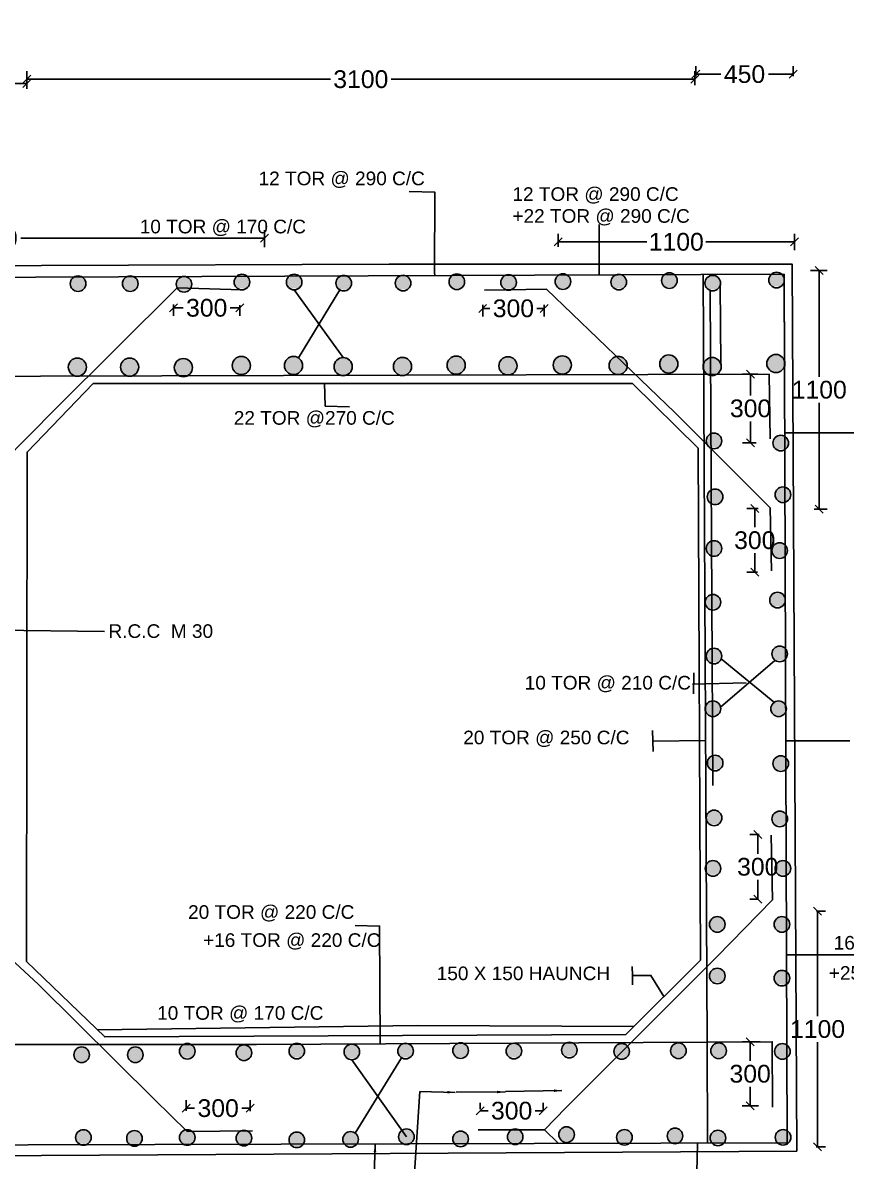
# Model space of a CAD drawing. Header units: inches. Extents: x 130.5 to 230.5, y 130.1 to 207.5.
# Drawn here: x 176.98 to 195.57, y 143.13 to 168.81 of the extents above; entities that cross this region are included whole.
import ezdxf

# ---------------------------------------------------------------- set-up
doc = ezdxf.new("R2010")
doc.units = ezdxf.units.IN
doc.header["$MEASUREMENT"] = 0
doc.layers.add('DRAWING', color=7, linetype='Continuous')
doc.layers.add('DRAWING @ 1', color=7, linetype='Continuous')
doc.styles.add('Annotative', font='arial.ttf')
doc.styles.get("Standard").update_dxf_attribs({"font": 'arial.ttf'})
doc.dimstyles.get("Standard").update_dxf_attribs({"dimtxt": 0.18, "dimasz": 0.18, "dimexe": 0.18, "dimexo": 0.0625, "dimgap": 0.09, "dimtad": 0, "dimtih": 1, "dimtoh": 1, "dimdec": 4, "dimzin": 0, "dimdsep": 46, "dimtxsty": 'Standard', "dimblk": 'OBLIQUE', "dimblk1": 'OBLIQUE', "dimcen": 0.09, "dimadec": 0, "dimazin": 0, "dimtfac": 1, "dimtdec": 4, "dimtofl": 0, "dimtmove": 0, "dimatfit": 3, "dimfxl": 0, "dimtolj": 1, "dimtzin": 0, "dimarcsym": 0})
picture_1 = doc.add_image_def('image1.jpg', size_in_pixel=(4276, 3308))

# ---------------------------------------------------------------- blocks, each defined once
blk = doc.blocks.new('_Oblique')
at = {"color": 0, "linetype": 'ByBlock', "lineweight": -2}
blk.add_line((-0.5, -0.5), (0.5, 0.5), dxfattribs=at)
blk = doc.blocks.new('*D53')
at = {"layer": 'Defpoints', "color": 0, "transparency": 16777216}
for p in [(175.425, 167.235), (177.071, 167.445), (177.071, 167.259)]:
    blk.add_point(p, dxfattribs=at)
at = {"layer": 'DRAWING', "color": 0, "lineweight": -2, "transparency": 16777216}
for p, q in [((175.425, 167.297), (175.425, 167.625)), ((177.071, 167.321), (177.071, 167.625)), ((175.425, 167.445), (175.718, 167.445)), ((177.071, 167.445), (176.78, 167.445))]:
    blk.add_line(p, q, dxfattribs=at)
at = {"layer": 'DRAWING', "color": 0, "lineweight": -2, "transparency": 16777216, "xscale": 0.18, "yscale": 0.18, "zscale": 0.18, "rotation": 180}
blk.add_blockref('_Oblique', (175.425, 167.445), dxfattribs=at)
at = {"layer": 'DRAWING', "color": 0, "lineweight": -2, "transparency": 16777216, "xscale": 0.18, "yscale": 0.18, "zscale": 0.18}
blk.add_blockref('_Oblique', (177.071, 167.445), dxfattribs=at)
at = {"layer": 'DRAWING', "color": 0, "transparency": 16777216, "insert": (176.249, 167.445), "char_height": 0.4, "attachment_point": 5}
blk.add_mtext('\\A1;350', dxfattribs=at)
blk = doc.blocks.new('*D54')
at = {"layer": 'Defpoints', "color": 0, "transparency": 16777216}
for p in [(192.148, 167.538), (177.071, 167.259), (192.148, 167.344)]:
    blk.add_point(p, dxfattribs=at)
at = {"layer": 'DRAWING', "color": 0, "lineweight": -2, "transparency": 16777216}
for p, q in [((177.071, 167.321), (177.071, 167.718)), ((177.071, 167.538), (183.923, 167.538)), ((192.148, 167.538), (185.296, 167.538)), ((192.148, 167.406), (192.148, 167.718))]:
    blk.add_line(p, q, dxfattribs=at)
at = {"layer": 'DRAWING', "color": 0, "lineweight": -2, "transparency": 16777216, "xscale": 0.18, "yscale": 0.18, "zscale": 0.18, "rotation": 180}
blk.add_blockref('_Oblique', (177.071, 167.538), dxfattribs=at)
at = {"layer": 'DRAWING', "color": 0, "lineweight": -2, "transparency": 16777216, "xscale": 0.18, "yscale": 0.18, "zscale": 0.18}
blk.add_blockref('_Oblique', (192.148, 167.538), dxfattribs=at)
at = {"layer": 'DRAWING', "color": 0, "transparency": 16777216, "insert": (184.609, 167.538), "char_height": 0.4, "attachment_point": 5}
blk.add_mtext('\\A1;3100', dxfattribs=at)
blk = doc.blocks.new('*D55')
at = {"layer": 'Defpoints', "color": 0, "transparency": 16777216}
for p in [(192.174, 167.538), (194.369, 167.653), (194.369, 167.547)]:
    blk.add_point(p, dxfattribs=at)
at = {"layer": 'DRAWING', "color": 0, "lineweight": -2, "transparency": 16777216}
for p, q in [((192.174, 167.601), (192.174, 167.833)), ((194.369, 167.61), (194.369, 167.833)), ((192.174, 167.653), (192.733, 167.653)), ((194.369, 167.653), (193.811, 167.653))]:
    blk.add_line(p, q, dxfattribs=at)
at = {"layer": 'DRAWING', "color": 0, "lineweight": -2, "transparency": 16777216, "xscale": 0.18, "yscale": 0.18, "zscale": 0.18, "rotation": 180}
blk.add_blockref('_Oblique', (192.174, 167.653), dxfattribs=at)
at = {"layer": 'DRAWING', "color": 0, "lineweight": -2, "transparency": 16777216, "xscale": 0.18, "yscale": 0.18, "zscale": 0.18}
blk.add_blockref('_Oblique', (194.369, 167.653), dxfattribs=at)
at = {"layer": 'DRAWING', "color": 0, "transparency": 16777216, "insert": (193.272, 167.653), "char_height": 0.4, "attachment_point": 5}
blk.add_mtext('\\A1;450', dxfattribs=at)
blk = doc.blocks.new('*D58')
at = {"layer": 'Defpoints', "color": 0, "transparency": 16777216}
for p in [(182.438, 163.954), (182.438, 163.687), (170.047, 163.609)]:
    blk.add_point(p, dxfattribs=at)
at = {"layer": 'DRAWING', "color": 0, "lineweight": -2, "transparency": 16777216}
for p, q in [((170.047, 163.671), (170.047, 164.134)), ((182.438, 163.75), (182.438, 164.134)), ((170.047, 163.954), (175.552, 163.954)), ((182.438, 163.954), (176.932, 163.954))]:
    blk.add_line(p, q, dxfattribs=at)
at = {"layer": 'DRAWING', "color": 0, "lineweight": -2, "transparency": 16777216, "xscale": 0.18, "yscale": 0.18, "zscale": 0.18, "rotation": 180}
blk.add_blockref('_Oblique', (170.047, 163.954), dxfattribs=at)
at = {"layer": 'DRAWING', "color": 0, "lineweight": -2, "transparency": 16777216, "xscale": 0.18, "yscale": 0.18, "zscale": 0.18}
blk.add_blockref('_Oblique', (182.438, 163.954), dxfattribs=at)
at = {"layer": 'DRAWING', "color": 0, "transparency": 16777216, "insert": (176.242, 163.954), "char_height": 0.4, "attachment_point": 5}
blk.add_mtext('\\A1;2500', dxfattribs=at)
blk = doc.blocks.new('*D59')
at = {"layer": 'Defpoints', "color": 0, "transparency": 16777216}
for p in [(189.064, 163.695), (194.398, 163.869), (194.398, 163.621)]:
    blk.add_point(p, dxfattribs=at)
at = {"layer": 'DRAWING', "color": 0, "lineweight": -2, "transparency": 16777216}
for p, q in [((189.064, 163.758), (189.064, 164.049)), ((194.398, 163.684), (194.398, 164.049)), ((189.064, 163.869), (191.063, 163.869)), ((194.398, 163.869), (192.399, 163.869))]:
    blk.add_line(p, q, dxfattribs=at)
at = {"layer": 'DRAWING', "color": 0, "lineweight": -2, "transparency": 16777216, "xscale": 0.18, "yscale": 0.18, "zscale": 0.18, "rotation": 180}
blk.add_blockref('_Oblique', (189.064, 163.869), dxfattribs=at)
at = {"layer": 'DRAWING', "color": 0, "lineweight": -2, "transparency": 16777216, "xscale": 0.18, "yscale": 0.18, "zscale": 0.18}
blk.add_blockref('_Oblique', (194.398, 163.869), dxfattribs=at)
at = {"layer": 'DRAWING', "color": 0, "transparency": 16777216, "insert": (191.731, 163.869), "char_height": 0.4, "attachment_point": 5}
blk.add_mtext('\\A1;1100', dxfattribs=at)
blk = doc.blocks.new('*D60')
at = {"layer": 'Defpoints', "color": 0, "transparency": 16777216}
for p in [(194.695, 163.226), (194.785, 157.838), (194.959, 157.838)]:
    blk.add_point(p, dxfattribs=at)
at = {"layer": 'DRAWING', "color": 0, "lineweight": -2, "transparency": 16777216}
for p, q in [((194.758, 163.226), (195.139, 163.226)), ((194.959, 163.226), (194.959, 160.826)), ((194.959, 157.838), (194.959, 160.238)), ((194.847, 157.838), (195.139, 157.838))]:
    blk.add_line(p, q, dxfattribs=at)
at = {"layer": 'DRAWING', "color": 0, "lineweight": -2, "transparency": 16777216, "xscale": 0.18, "yscale": 0.18, "zscale": 0.18}
for p, rotation in [((194.959, 163.226), 90), ((194.959, 157.838), 270)]:
    blk.add_blockref('_Oblique', p, dxfattribs=dict(at, rotation=rotation))
at = {"layer": 'DRAWING', "color": 0, "transparency": 16777216, "insert": (194.959, 160.532), "char_height": 0.4, "attachment_point": 5}
blk.add_mtext('\\A1;1100', dxfattribs=at)
blk = doc.blocks.new('*D61')
at = {"layer": 'Defpoints', "color": 0, "transparency": 16777216}
for p in [(187.36, 162.513), (188.748, 162.513), (188.748, 162.368)]:
    blk.add_point(p, dxfattribs=at)
at = {"layer": 'DRAWING', "color": 0, "lineweight": -2, "transparency": 16777216}
for p, q in [((187.36, 162.451), (187.36, 162.188)), ((187.36, 162.368), (187.523, 162.368)), ((188.748, 162.368), (188.585, 162.368)), ((188.748, 162.451), (188.748, 162.188))]:
    blk.add_line(p, q, dxfattribs=at)
at = {"layer": 'DRAWING', "color": 0, "lineweight": -2, "transparency": 16777216, "xscale": 0.18, "yscale": 0.18, "zscale": 0.18, "rotation": 180}
blk.add_blockref('_Oblique', (187.36, 162.368), dxfattribs=at)
at = {"layer": 'DRAWING', "color": 0, "lineweight": -2, "transparency": 16777216, "xscale": 0.18, "yscale": 0.18, "zscale": 0.18}
blk.add_blockref('_Oblique', (188.748, 162.368), dxfattribs=at)
at = {"layer": 'DRAWING', "color": 0, "transparency": 16777216, "insert": (188.054, 162.368), "char_height": 0.4, "attachment_point": 5}
blk.add_mtext('\\A1;300', dxfattribs=at)
blk = doc.blocks.new('*D62')
at = {"layer": 'Defpoints', "color": 0, "transparency": 16777216}
for p in [(180.381, 162.518), (181.879, 162.508), (181.879, 162.38)]:
    blk.add_point(p, dxfattribs=at)
at = {"layer": 'DRAWING', "color": 0, "lineweight": -2, "transparency": 16777216}
for p, q in [((180.381, 162.456), (180.381, 162.2)), ((180.381, 162.38), (180.599, 162.38)), ((181.879, 162.38), (181.661, 162.38)), ((181.879, 162.445), (181.879, 162.2))]:
    blk.add_line(p, q, dxfattribs=at)
at = {"layer": 'DRAWING', "color": 0, "lineweight": -2, "transparency": 16777216, "xscale": 0.18, "yscale": 0.18, "zscale": 0.18, "rotation": 180}
blk.add_blockref('_Oblique', (180.381, 162.38), dxfattribs=at)
at = {"layer": 'DRAWING', "color": 0, "lineweight": -2, "transparency": 16777216, "xscale": 0.18, "yscale": 0.18, "zscale": 0.18}
blk.add_blockref('_Oblique', (181.879, 162.38), dxfattribs=at)
at = {"layer": 'DRAWING', "color": 0, "transparency": 16777216, "insert": (181.13, 162.38), "char_height": 0.4, "attachment_point": 5}
blk.add_mtext('\\A1;300', dxfattribs=at)
blk = doc.blocks.new('*D94')
at = {"layer": 'Defpoints', "color": 0, "transparency": 16777216}
for p in [(193.633, 160.885), (193.408, 159.336), (193.596, 159.336)]:
    blk.add_point(p, dxfattribs=at)
at = {"layer": 'DRAWING', "color": 0, "lineweight": -2, "transparency": 16777216}
for p, q in [((193.571, 160.885), (193.228, 160.885)), ((193.408, 160.885), (193.408, 160.405)), ((193.408, 159.336), (193.408, 159.817)), ((193.533, 159.336), (193.228, 159.336))]:
    blk.add_line(p, q, dxfattribs=at)
at = {"layer": 'DRAWING', "color": 0, "lineweight": -2, "transparency": 16777216, "xscale": 0.18, "yscale": 0.18, "zscale": 0.18}
for p, rotation in [((193.408, 160.885), 90), ((193.408, 159.336), 270)]:
    blk.add_blockref('_Oblique', p, dxfattribs=dict(at, rotation=rotation))
at = {"layer": 'DRAWING', "color": 0, "transparency": 16777216, "insert": (193.408, 160.111), "char_height": 0.4, "attachment_point": 5}
blk.add_mtext('\\A1;300', dxfattribs=at)
blk = doc.blocks.new('*D79')
at = {"layer": 'Defpoints', "color": 0, "transparency": 16777216}
for p in [(193.64, 157.856), (193.503, 156.418), (193.623, 156.418)]:
    blk.add_point(p, dxfattribs=at)
at = {"layer": 'DRAWING', "color": 0, "lineweight": -2, "transparency": 16777216}
for p, q in [((193.578, 157.856), (193.323, 157.856)), ((193.503, 157.856), (193.503, 157.431)), ((193.503, 156.418), (193.503, 156.843)), ((193.561, 156.418), (193.323, 156.418))]:
    blk.add_line(p, q, dxfattribs=at)
at = {"layer": 'DRAWING', "color": 0, "lineweight": -2, "transparency": 16777216, "xscale": 0.18, "yscale": 0.18, "zscale": 0.18}
for p, rotation in [((193.503, 157.856), 90), ((193.503, 156.418), 270)]:
    blk.add_blockref('_Oblique', p, dxfattribs=dict(at, rotation=rotation))
at = {"layer": 'DRAWING', "color": 0, "transparency": 16777216, "insert": (193.503, 157.137), "char_height": 0.4, "attachment_point": 5}
blk.add_mtext('\\A1;300', dxfattribs=at)
blk = doc.blocks.new('*D80')
at = {"layer": 'Defpoints', "color": 0, "transparency": 16777216}
for p in [(193.667, 150.497), (193.57, 149.042), (193.651, 149.042)]:
    blk.add_point(p, dxfattribs=at)
at = {"layer": 'DRAWING', "color": 0, "lineweight": -2, "transparency": 16777216}
for p, q in [((193.604, 150.497), (193.39, 150.497)), ((193.57, 150.497), (193.57, 150.063)), ((193.57, 149.042), (193.57, 149.475)), ((193.588, 149.042), (193.39, 149.042))]:
    blk.add_line(p, q, dxfattribs=at)
at = {"layer": 'DRAWING', "color": 0, "lineweight": -2, "transparency": 16777216, "xscale": 0.18, "yscale": 0.18, "zscale": 0.18}
for p, rotation in [((193.57, 150.497), 90), ((193.57, 149.042), 270)]:
    blk.add_blockref('_Oblique', p, dxfattribs=dict(at, rotation=rotation))
at = {"layer": 'DRAWING', "color": 0, "transparency": 16777216, "insert": (193.57, 149.769), "char_height": 0.4, "attachment_point": 5}
blk.add_mtext('\\A1;300', dxfattribs=at)
blk = doc.blocks.new('*D67')
at = {"layer": 'Defpoints', "color": 0, "transparency": 16777216}
for p in [(180.667, 144.203), (182.11, 144.323), (182.11, 144.197)]:
    blk.add_point(p, dxfattribs=at)
at = {"layer": 'DRAWING', "color": 0, "lineweight": -2, "transparency": 16777216}
for p, q in [((180.667, 144.266), (180.667, 144.503)), ((182.11, 144.26), (182.11, 144.503)), ((180.667, 144.323), (180.857, 144.323)), ((182.11, 144.323), (181.92, 144.323))]:
    blk.add_line(p, q, dxfattribs=at)
at = {"layer": 'DRAWING', "color": 0, "lineweight": -2, "transparency": 16777216, "xscale": 0.18, "yscale": 0.18, "zscale": 0.18, "rotation": 180}
blk.add_blockref('_Oblique', (180.667, 144.323), dxfattribs=at)
at = {"layer": 'DRAWING', "color": 0, "lineweight": -2, "transparency": 16777216, "xscale": 0.18, "yscale": 0.18, "zscale": 0.18}
blk.add_blockref('_Oblique', (182.11, 144.323), dxfattribs=at)
at = {"layer": 'DRAWING', "color": 0, "transparency": 16777216, "insert": (181.389, 144.323), "char_height": 0.4, "attachment_point": 5}
blk.add_mtext('\\A1;300', dxfattribs=at)
blk = doc.blocks.new('*D68')
at = {"layer": 'Defpoints', "color": 0, "transparency": 16777216}
for p in [(187.301, 144.24), (188.728, 144.266), (188.728, 144.207)]:
    blk.add_point(p, dxfattribs=at)
at = {"layer": 'DRAWING', "color": 0, "lineweight": -2, "transparency": 16777216}
for p, q in [((187.301, 144.303), (187.301, 144.446)), ((188.728, 144.269), (188.728, 144.446)), ((187.301, 144.266), (187.483, 144.266)), ((188.728, 144.266), (188.546, 144.266))]:
    blk.add_line(p, q, dxfattribs=at)
at = {"layer": 'DRAWING', "color": 0, "lineweight": -2, "transparency": 16777216, "xscale": 0.18, "yscale": 0.18, "zscale": 0.18, "rotation": 180}
blk.add_blockref('_Oblique', (187.301, 144.266), dxfattribs=at)
at = {"layer": 'DRAWING', "color": 0, "lineweight": -2, "transparency": 16777216, "xscale": 0.18, "yscale": 0.18, "zscale": 0.18}
blk.add_blockref('_Oblique', (188.728, 144.266), dxfattribs=at)
at = {"layer": 'DRAWING', "color": 0, "transparency": 16777216, "insert": (188.014, 144.266), "char_height": 0.4, "attachment_point": 5}
blk.add_mtext('\\A1;300', dxfattribs=at)
blk = doc.blocks.new('*D92')
at = {"layer": 'Defpoints', "color": 0, "transparency": 16777216}
for p in [(193.685, 145.821), (193.399, 144.378), (193.65, 144.378)]:
    blk.add_point(p, dxfattribs=at)
at = {"layer": 'DRAWING', "color": 0, "lineweight": -2, "transparency": 16777216}
for p, q in [((193.623, 145.821), (193.219, 145.821)), ((193.399, 145.821), (193.399, 145.394)), ((193.399, 144.378), (193.399, 144.805)), ((193.587, 144.378), (193.219, 144.378))]:
    blk.add_line(p, q, dxfattribs=at)
at = {"layer": 'DRAWING', "color": 0, "lineweight": -2, "transparency": 16777216, "xscale": 0.18, "yscale": 0.18, "zscale": 0.18}
for p, rotation in [((193.399, 145.821), 90), ((193.399, 144.378), 270)]:
    blk.add_blockref('_Oblique', p, dxfattribs=dict(at, rotation=rotation))
at = {"layer": 'DRAWING', "color": 0, "transparency": 16777216, "insert": (193.399, 145.099), "char_height": 0.4, "attachment_point": 5}
blk.add_mtext('\\A1;300', dxfattribs=at)
blk = doc.blocks.new('*D69')
at = {"layer": 'Defpoints', "color": 0, "transparency": 16777216}
for p in [(194.836, 148.767), (194.92, 148.767), (194.825, 143.449)]:
    blk.add_point(p, dxfattribs=at)
at = {"layer": 'DRAWING', "color": 0, "lineweight": -2, "transparency": 16777216}
for p, q in [((194.898, 148.767), (195.1, 148.767)), ((194.92, 148.767), (194.92, 146.403)), ((194.92, 143.449), (194.92, 145.814)), ((194.887, 143.449), (195.1, 143.449))]:
    blk.add_line(p, q, dxfattribs=at)
at = {"layer": 'DRAWING', "color": 0, "lineweight": -2, "transparency": 16777216, "xscale": 0.18, "yscale": 0.18, "zscale": 0.18}
for p, rotation in [((194.92, 148.767), 90), ((194.92, 143.449), 270)]:
    blk.add_blockref('_Oblique', p, dxfattribs=dict(at, rotation=rotation))
at = {"layer": 'DRAWING', "color": 0, "transparency": 16777216, "insert": (194.92, 146.108), "char_height": 0.4, "attachment_point": 5}
blk.add_mtext('\\A1;1100', dxfattribs=at)

msp = doc.modelspace()

# ---------------------------------------------------------------- hatches: boundary and pattern name
at = {"layer": 'DRAWING'}
h = msp.add_hatch(color=256, dxfattribs=at)
h.dxf.hatch_style = 1
h.paths.add_polyline_path([(178.04903, 162.92638, 0.23868129), (178.12086, 162.78448), (178.32477, 162.78122, 0.24714778), (178.40119, 162.92638, 1)])
h = msp.add_hatch(color=256, dxfattribs=at)
h.dxf.hatch_style = 1
h.paths.add_polyline_path([(179.22759, 162.92638, 0.23868129), (179.29942, 162.78448), (179.50333, 162.78122, 0.24714778), (179.57975, 162.92638, 1)])
h = msp.add_hatch(color=256, dxfattribs=at)
h.dxf.hatch_style = 1
h.paths.add_polyline_path([(181.74972, 162.96169, 0.23868129), (181.82154, 162.81979), (182.02545, 162.81653, 0.24714778), (182.10187, 162.96169, 1)])
h = msp.add_hatch(color=256, dxfattribs=at)
h.dxf.hatch_style = 1
h.paths.add_polyline_path([(182.92828, 162.96169, 0.23868129), (183.00011, 162.81979), (183.20401, 162.81653, 0.24714778), (183.28043, 162.96169, 1)])
h = msp.add_hatch(color=256, dxfattribs=at)
h.dxf.hatch_style = 1
h.paths.add_polyline_path([(184.04791, 162.93815, 0.23868129), (184.11974, 162.79625), (184.32364, 162.79299, 0.24714778), (184.40006, 162.93815, 1)])
h = msp.add_hatch(color=256, dxfattribs=at)
h.dxf.hatch_style = 1
h.paths.add_polyline_path([(185.38786, 162.93954, 0.23868129), (185.45969, 162.79764), (185.66359, 162.79438, 0.24714778), (185.74001, 162.93954, 1)])
h = msp.add_hatch(color=256, dxfattribs=at)
h.dxf.hatch_style = 1
h.paths.add_polyline_path([(186.60061, 162.96945, 0.23868129), (186.67244, 162.82755), (186.87634, 162.82429, 0.24714778), (186.95276, 162.96945, 1)])
h = msp.add_hatch(color=256, dxfattribs=at)
h.dxf.hatch_style = 1
h.paths.add_polyline_path([(187.76843, 162.95449, 0.23868129), (187.84026, 162.81259), (188.04417, 162.80933, 0.24714778), (188.12058, 162.95449, 1)])
h = msp.add_hatch(color=256, dxfattribs=at)
h.dxf.hatch_style = 1
h.paths.add_polyline_path([(188.99528, 162.97387, 0.23868129), (189.06711, 162.83197), (189.27101, 162.82871, 0.24714778), (189.34743, 162.97387, 1)])
h = msp.add_hatch(color=256, dxfattribs=at)
h.dxf.hatch_style = 1
h.paths.add_polyline_path([(190.25634, 162.9621, 0.23868129), (190.32817, 162.8202), (190.53207, 162.81694, 0.24714778), (190.60849, 162.9621, 1)])
h = msp.add_hatch(color=256, dxfattribs=at)
h.dxf.hatch_style = 1
h.paths.add_polyline_path([(191.39955, 162.99741, 0.23868129), (191.47137, 162.85552), (191.67528, 162.85225, 0.24714778), (191.7517, 162.99741, 1)])
h = msp.add_hatch(color=256, dxfattribs=at)
h.dxf.hatch_style = 1
h.paths.add_polyline_path([(192.37775, 162.93855, 0.23868129), (192.44958, 162.79665), (192.65348, 162.79339, 0.24714778), (192.7299, 162.93855, 1)])
h = msp.add_hatch(color=256, dxfattribs=at)
h.dxf.hatch_style = 1
h.paths.add_polyline_path([(193.81783, 163.00677, 0.23868129), (193.88966, 162.86487), (194.09356, 162.86161, 0.24714778), (194.16998, 163.00677, 1)])
h = msp.add_hatch(color=256, dxfattribs=at)
h.dxf.hatch_style = 1
h.paths.add_polyline_path([(180.44151, 162.9146, 0.23868129), (180.51334, 162.7727), (180.71724, 162.76944, 0.24714778), (180.79366, 162.9146, 1)])
h = msp.add_hatch(color=256, dxfattribs=at)
h.dxf.hatch_style = 1
h.paths.add_polyline_path([(191.76688, 161.11502, 1), (191.3561, 161.11502, 1)])
h = msp.add_hatch(color=256, dxfattribs=at)
h.dxf.hatch_style = 1
h.paths.add_polyline_path([(194.18517, 161.12437, 1), (193.77439, 161.12437, 1)])
h = msp.add_hatch(color=256, dxfattribs=at)
h.dxf.hatch_style = 1
h.paths.add_polyline_path([(178.41637, 161.04398, 1), (178.00559, 161.04398, 1)])
h = msp.add_hatch(color=256, dxfattribs=at)
h.dxf.hatch_style = 1
h.paths.add_polyline_path([(179.59493, 161.04398, 1), (179.18415, 161.04398, 1)])
h = msp.add_hatch(color=256, dxfattribs=at)
h.dxf.hatch_style = 1
h.paths.add_polyline_path([(180.80885, 161.03221, 1), (180.39807, 161.03221, 1)])
h = msp.add_hatch(color=256, dxfattribs=at)
h.dxf.hatch_style = 1
h.paths.add_polyline_path([(182.11705, 161.07929, 1), (181.70627, 161.07929, 1)])
h = msp.add_hatch(color=256, dxfattribs=at)
h.dxf.hatch_style = 1
h.paths.add_polyline_path([(183.29561, 161.07929, 1), (182.88483, 161.07929, 1)])
h = msp.add_hatch(color=256, dxfattribs=at)
h.dxf.hatch_style = 1
h.paths.add_polyline_path([(184.41524, 161.05575, 1), (184.00446, 161.05575, 1)])
h = msp.add_hatch(color=256, dxfattribs=at)
h.dxf.hatch_style = 1
h.paths.add_polyline_path([(185.7552, 161.05714, 1), (185.34441, 161.05714, 1)])
h = msp.add_hatch(color=256, dxfattribs=at)
h.dxf.hatch_style = 1
h.paths.add_polyline_path([(186.96794, 161.08705, 1), (186.55716, 161.08705, 1)])
h = msp.add_hatch(color=256, dxfattribs=at)
h.dxf.hatch_style = 1
h.paths.add_polyline_path([(188.13577, 161.07209, 1), (187.72499, 161.07209, 1)])
h = msp.add_hatch(color=256, dxfattribs=at)
h.dxf.hatch_style = 1
h.paths.add_polyline_path([(189.36262, 161.09147, 1), (188.95183, 161.09147, 1)])
h = msp.add_hatch(color=256, dxfattribs=at)
h.dxf.hatch_style = 1
h.paths.add_polyline_path([(190.62368, 161.0797, 1), (190.21289, 161.0797, 1)])
h = msp.add_hatch(color=256, dxfattribs=at)
h.dxf.hatch_style = 1
h.paths.add_polyline_path([(192.74509, 161.05615, 1), (192.3343, 161.05615, 1)])
h = msp.add_hatch(color=256, dxfattribs=at)
h.dxf.hatch_style = 1
h.paths.add_polyline_path([(192.40666, 159.37897, 0.23868129), (192.47849, 159.23707), (192.68239, 159.23381, 0.24714778), (192.75881, 159.37897, 1)])
h = msp.add_hatch(color=256, dxfattribs=at)
h.dxf.hatch_style = 1
h.paths.add_polyline_path([(193.91299, 159.33043, 0.23868129), (193.98482, 159.18853), (194.18872, 159.18527, 0.24714778), (194.26514, 159.33043, 1)])
h = msp.add_hatch(color=256, dxfattribs=at)
h.dxf.hatch_style = 1
h.paths.add_polyline_path([(192.43095, 158.11702, 0.23868129), (192.50278, 157.97512), (192.70668, 157.97186, 0.24714778), (192.7831, 158.11702, 1)])
h = msp.add_hatch(color=256, dxfattribs=at)
h.dxf.hatch_style = 1
h.paths.add_polyline_path([(193.96158, 158.16556, 0.23868129), (194.03341, 158.02366), (194.23731, 158.0204, 0.24714778), (194.31373, 158.16556, 1)])
h = msp.add_hatch(color=256, dxfattribs=at)
h.dxf.hatch_style = 1
h.paths.add_polyline_path([(192.40666, 156.95214, 0.23868129), (192.47849, 156.81024), (192.68239, 156.80698, 0.24714778), (192.75881, 156.95214, 1)])
h = msp.add_hatch(color=256, dxfattribs=at)
h.dxf.hatch_style = 1
h.paths.add_polyline_path([(193.8887, 156.9036, 0.23868129), (193.96053, 156.76171), (194.16443, 156.75845, 0.24714778), (194.24085, 156.9036, 1)])
h = msp.add_hatch(color=256, dxfattribs=at)
h.dxf.hatch_style = 1
h.paths.add_polyline_path([(192.38236, 155.73873, 0.23868129), (192.45419, 155.59683), (192.65809, 155.59357, 0.24714778), (192.73451, 155.73873, 1)])
h = msp.add_hatch(color=256, dxfattribs=at)
h.dxf.hatch_style = 1
h.paths.add_polyline_path([(193.8401, 155.78726, 0.23868129), (193.91193, 155.64537), (194.11584, 155.6421, 0.24714778), (194.19226, 155.78726, 1)])
h = msp.add_hatch(color=256, dxfattribs=at)
h.dxf.hatch_style = 1
h.paths.add_polyline_path([(192.40666, 154.52531, 0.23868129), (192.47849, 154.38341), (192.68239, 154.38015, 0.24714778), (192.75881, 154.52531, 1)])
h = msp.add_hatch(color=256, dxfattribs=at)
h.dxf.hatch_style = 1
h.paths.add_polyline_path([(193.8887, 154.57385, 0.23868129), (193.96053, 154.43195), (194.16443, 154.42869, 0.24714778), (194.24085, 154.57385, 1)])
h = msp.add_hatch(color=256, dxfattribs=at)
h.dxf.hatch_style = 1
h.paths.add_polyline_path([(192.38236, 153.33617, 0.23868129), (192.45419, 153.19427), (192.65809, 153.19101, 0.24714778), (192.73451, 153.33617, 1)])
h = msp.add_hatch(color=256, dxfattribs=at)
h.dxf.hatch_style = 1
h.paths.add_polyline_path([(193.8644, 153.33617, 0.23868129), (193.93623, 153.19427), (194.14013, 153.19101, 0.24714778), (194.21655, 153.33617, 1)])
h = msp.add_hatch(color=256, dxfattribs=at)
h.dxf.hatch_style = 1
h.paths.add_polyline_path([(192.4323, 152.11171, 0.23868129), (192.50412, 151.96981), (192.70803, 151.96655, 0.24714778), (192.78445, 152.11171, 1)])
h = msp.add_hatch(color=256, dxfattribs=at)
h.dxf.hatch_style = 1
h.paths.add_polyline_path([(193.91299, 152.09849, 0.23868129), (193.98482, 151.95659), (194.18872, 151.95333, 0.24714778), (194.26514, 152.09849, 1)])
h = msp.add_hatch(color=256, dxfattribs=at)
h.dxf.hatch_style = 1
h.paths.add_polyline_path([(192.408, 150.87403, 0.23868129), (192.47983, 150.73213), (192.68373, 150.72887, 0.24714778), (192.76015, 150.87403, 1)])
h = msp.add_hatch(color=256, dxfattribs=at)
h.dxf.hatch_style = 1
h.paths.add_polyline_path([(193.89004, 150.84976, 0.23868129), (193.96187, 150.70786), (194.16577, 150.7046, 0.24714778), (194.24219, 150.84976, 1)])
h = msp.add_hatch(color=256, dxfattribs=at)
h.dxf.hatch_style = 1
h.paths.add_polyline_path([(192.3837, 149.73342, 0.23868129), (192.45553, 149.59152), (192.65944, 149.58826, 0.24714778), (192.73586, 149.73342, 1)])
h = msp.add_hatch(color=256, dxfattribs=at)
h.dxf.hatch_style = 1
h.paths.add_polyline_path([(193.96293, 149.73342, 0.23868129), (194.03476, 149.59152), (194.23866, 149.58826, 0.24714778), (194.31508, 149.73342, 1)])
h = msp.add_hatch(color=256, dxfattribs=at)
h.dxf.hatch_style = 1
h.paths.add_polyline_path([(192.48089, 148.47147, 0.23868129), (192.55272, 148.32957), (192.75662, 148.32631, 0.24714778), (192.83304, 148.47147, 1)])
h = msp.add_hatch(color=256, dxfattribs=at)
h.dxf.hatch_style = 1
h.paths.add_polyline_path([(193.93863, 148.47147, 0.23868129), (194.01046, 148.32957), (194.21436, 148.32631, 0.24714778), (194.29078, 148.47147, 1)])
h = msp.add_hatch(color=256, dxfattribs=at)
h.dxf.hatch_style = 1
h.paths.add_polyline_path([(192.48089, 147.30659, 0.23868129), (192.55272, 147.16469), (192.75662, 147.16143, 0.24714778), (192.83304, 147.30659, 1)])
h = msp.add_hatch(color=256, dxfattribs=at)
h.dxf.hatch_style = 1
h.paths.add_polyline_path([(193.93863, 147.25806, 0.23868129), (194.01046, 147.11616), (194.21436, 147.1129, 0.24714778), (194.29078, 147.25806, 1)])
h = msp.add_hatch(color=256, dxfattribs=at)
h.dxf.hatch_style = 1
h.paths.add_polyline_path([(178.13109, 145.52867, 0.23868129), (178.20291, 145.38677), (178.40682, 145.38351, 0.24714778), (178.48324, 145.52867, 1)])
h = msp.add_hatch(color=256, dxfattribs=at)
h.dxf.hatch_style = 1
h.paths.add_polyline_path([(179.34288, 145.52867, 0.23868129), (179.41471, 145.38677), (179.61861, 145.38351, 0.24714778), (179.69503, 145.52867, 1)])
h = msp.add_hatch(color=256, dxfattribs=at)
h.dxf.hatch_style = 1
h.paths.add_polyline_path([(180.51495, 145.60804, 0.23868129), (180.58678, 145.46614), (180.79068, 145.46288, 0.24714778), (180.8671, 145.60804, 1)])
h = msp.add_hatch(color=256, dxfattribs=at)
h.dxf.hatch_style = 1
h.paths.add_polyline_path([(181.79455, 145.57428, 0.23868129), (181.86638, 145.43238), (182.07029, 145.42912, 0.24714778), (182.1467, 145.57428, 1)])
h = msp.add_hatch(color=256, dxfattribs=at)
h.dxf.hatch_style = 1
h.paths.add_polyline_path([(182.98796, 145.61336, 0.23868129), (183.05979, 145.47147), (183.26369, 145.4682, 0.24714778), (183.34011, 145.61336, 1)])
h = msp.add_hatch(color=256, dxfattribs=at)
h.dxf.hatch_style = 1
h.paths.add_polyline_path([(184.23028, 145.59382, 0.23868129), (184.30211, 145.45192), (184.50601, 145.44866, 0.24714778), (184.58243, 145.59382, 1)])
h = msp.add_hatch(color=256, dxfattribs=at)
h.dxf.hatch_style = 1
h.paths.add_polyline_path([(185.44325, 145.61336, 0.23868129), (185.51508, 145.47147), (185.71898, 145.4682, 0.24714778), (185.7954, 145.61336, 1)])
h = msp.add_hatch(color=256, dxfattribs=at)
h.dxf.hatch_style = 1
h.paths.add_polyline_path([(186.68556, 145.62314, 0.23868129), (186.75739, 145.48124), (186.9613, 145.47798, 0.24714778), (187.03772, 145.62314, 1)])
h = msp.add_hatch(color=256, dxfattribs=at)
h.dxf.hatch_style = 1
h.paths.add_polyline_path([(187.88875, 145.61336, 0.23868129), (187.96058, 145.47147), (188.16448, 145.4682, 0.24714778), (188.2409, 145.61336, 1)])
h = msp.add_hatch(color=256, dxfattribs=at)
h.dxf.hatch_style = 1
h.paths.add_polyline_path([(189.14024, 145.63433, 0.23868129), (189.21207, 145.49243), (189.41597, 145.48917, 0.24714778), (189.49239, 145.63433, 1)])
h = msp.add_hatch(color=256, dxfattribs=at)
h.dxf.hatch_style = 1
h.paths.add_polyline_path([(190.32183, 145.60392, 0.23868129), (190.39366, 145.46202), (190.59756, 145.45876, 0.24714778), (190.67398, 145.60392, 1)])
h = msp.add_hatch(color=256, dxfattribs=at)
h.dxf.hatch_style = 1
h.paths.add_polyline_path([(191.60411, 145.61954, 0.23868129), (191.67594, 145.47764), (191.87984, 145.47438, 0.24714778), (191.95626, 145.61954, 1)])
h = msp.add_hatch(color=256, dxfattribs=at)
h.dxf.hatch_style = 1
h.paths.add_polyline_path([(192.51108, 145.61954, 0.23868129), (192.58291, 145.47764), (192.78681, 145.47438, 0.24714778), (192.86323, 145.61954, 1)])
h = msp.add_hatch(color=256, dxfattribs=at)
h.dxf.hatch_style = 1
h.paths.add_polyline_path([(193.94973, 145.60392, 0.23868129), (194.02156, 145.46202), (194.22546, 145.45876, 0.24714778), (194.30188, 145.60392, 1)])
h = msp.add_hatch(color=256, dxfattribs=at)
h.dxf.hatch_style = 1
h.paths.add_polyline_path([(178.17082, 143.66342, 0.23868129), (178.24265, 143.52153), (178.44655, 143.51826, 0.24714778), (178.52297, 143.66342, 1)])
h = msp.add_hatch(color=256, dxfattribs=at)
h.dxf.hatch_style = 1
h.paths.add_polyline_path([(180.51495, 143.66342, 0.23868129), (180.58678, 143.52153), (180.79068, 143.51826, 0.24714778), (180.8671, 143.66342, 1)])
h = msp.add_hatch(color=256, dxfattribs=at)
h.dxf.hatch_style = 1
h.paths.add_polyline_path([(185.46281, 143.67871, 0.23868129), (185.53464, 143.53681), (185.73854, 143.53355, 0.24714778), (185.81496, 143.67871, 1)])
h = msp.add_hatch(color=256, dxfattribs=at)
h.dxf.hatch_style = 1
h.paths.add_polyline_path([(187.9181, 143.67871, 0.23868129), (187.98993, 143.53681), (188.19383, 143.53355, 0.24714778), (188.27025, 143.67871, 1)])
h = msp.add_hatch(color=256, dxfattribs=at)
h.dxf.hatch_style = 1
h.paths.add_polyline_path([(189.07769, 143.72871, 0.23868129), (189.14952, 143.58681), (189.35342, 143.58355, 0.24714778), (189.42984, 143.72871, 1)])
h = msp.add_hatch(color=256, dxfattribs=at)
h.dxf.hatch_style = 1
h.paths.add_polyline_path([(190.38438, 143.66706, 0.23868129), (190.45621, 143.52516), (190.66011, 143.5219, 0.24714778), (190.73653, 143.66706, 1)])
h = msp.add_hatch(color=256, dxfattribs=at)
h.dxf.hatch_style = 1
h.paths.add_polyline_path([(191.52592, 143.6983, 0.23868129), (191.59775, 143.5564), (191.80165, 143.55314, 0.24714778), (191.87807, 143.6983, 1)])
h = msp.add_hatch(color=256, dxfattribs=at)
h.dxf.hatch_style = 1
h.paths.add_polyline_path([(193.96537, 143.66706, 0.23868129), (194.0372, 143.52516), (194.2411, 143.5219, 0.24714778), (194.31752, 143.66706, 1)])
h = msp.add_hatch(color=256, dxfattribs=at)
h.dxf.hatch_style = 1
h.paths.add_polyline_path([(179.32302, 143.64358, 0.23868129), (179.39485, 143.50168), (179.59875, 143.49842, 0.24714778), (179.67517, 143.64358, 1)])
h = msp.add_hatch(color=256, dxfattribs=at)
h.dxf.hatch_style = 1
h.paths.add_polyline_path([(181.79455, 143.6494, 0.23868129), (181.86638, 143.5075), (182.07029, 143.50424, 0.24714778), (182.1467, 143.6494, 1)])
h = msp.add_hatch(color=256, dxfattribs=at)
h.dxf.hatch_style = 1
h.paths.add_polyline_path([(182.98796, 143.61032, 0.23868129), (183.05979, 143.46842), (183.26369, 143.46516, 0.24714778), (183.34011, 143.61032, 1)])
h = msp.add_hatch(color=256, dxfattribs=at)
h.dxf.hatch_style = 1
h.paths.add_polyline_path([(184.20093, 143.62009, 0.23868129), (184.27276, 143.47819), (184.47666, 143.47493, 0.24714778), (184.55308, 143.62009, 1)])
h = msp.add_hatch(color=256, dxfattribs=at)
h.dxf.hatch_style = 1
h.paths.add_polyline_path([(186.68556, 143.62986, 0.23868129), (186.75739, 143.48796), (186.9613, 143.4847, 0.24714778), (187.03772, 143.62986, 1)])
h = msp.add_hatch(color=256, dxfattribs=at)
h.dxf.hatch_style = 1
h.paths.add_polyline_path([(192.49544, 143.65144, 0.23868129), (192.56727, 143.50954), (192.77117, 143.50628, 0.24714778), (192.84759, 143.65144, 1)])

# ---------------------------------------------------------------- linework, layer by layer
for points in [[(189.99242, 163.12686), (189.99242, 164.26347)], [(194.16708, 159.56179), (196.07841, 159.56179)], [(194.20082, 152.61454), (195.64536, 152.61454)], [(194.21977, 147.78687), (195.90085, 147.78687)]]:
    msp.add_lwpolyline(points)
for points in [[(185.69747, 165.00251), (186.27703, 164.99378), (186.27593, 163.1759), (186.27697, 163.109)], [(141.35362, 163.16719), (142.90163, 163.19406), (153.84635, 163.24685), (185.25275, 163.36668), (194.34793, 163.36303), (194.45134, 143.35687), (177.40124, 143.25834), (141.43832, 143.19286), (141.35362, 163.16719)], [(194.16704, 163.14469), (194.23645, 143.54555), (162.81983, 143.46249), (141.63295, 143.38905), (141.589, 162.97185)], [(141.59431, 163.01731), (154.32052, 163.03454), (175.3727, 163.06441), (194.16704, 163.14469)], [(192.33615, 163.13687), (192.4285, 145.81443)], [(192.72512, 162.89779), (192.73639, 161.11511)], [(194.1652, 162.96601), (194.17647, 161.18333)], [(175.90801, 156.84989), (175.90196, 158.27613), (177.72411, 160.11256), (180.46318, 162.82999), (181.92579, 162.78562)], [(183.10435, 162.78562), (184.20985, 161.26114)], [(183.2022, 161.25148), (184.13275, 162.78755)], [(187.39789, 162.78006), (188.80295, 162.80021), (191.70192, 160.01799), (193.84992, 157.87271), (193.88033, 156.44433)], [(192.49728, 162.76601), (192.55616, 151.60769)], [(141.84481, 159.26579), (141.86489, 160.72302), (149.95238, 160.76706), (193.82666, 160.88574), (193.84801, 159.42542)], [(177.06309, 147.63658), (178.82748, 145.93102), (190.58996, 145.99016), (192.27424, 147.66242), (192.22801, 159.21196), (190.74133, 160.67793), (179.99086, 160.67761), (178.56887, 160.67478), (177.07644, 159.12763), (177.06309, 147.63658)], [(184.35449, 160.14998), (183.80476, 160.16458), (183.79067, 160.69213)], [(192.72821, 153.37498), (193.95863, 154.42347)], [(192.74212, 154.46166), (193.95515, 153.47219)], [(192.12343, 154.14919), (192.11996, 153.67008)], [(192.09563, 153.88881), (193.30866, 153.92005)], [(191.19574, 152.84265), (191.20658, 152.37163)], [(191.20116, 152.60714), (192.39904, 152.62338)], [(187.25566, 143.83544), (188.75951, 143.83857), (189.23986, 144.33406), (192.64657, 147.73599), (193.90153, 149.02847), (193.87301, 150.48459)], [(175.85587, 149.95093), (175.8494, 148.4867), (177.33567, 147.11191), (179.95467, 144.52149), (180.69189, 143.8014), (182.16017, 143.8133)], [(184.48062, 148.44656), (185.0329, 148.43095), (185.04966, 145.77062)], [(191.45094, 146.845), (191.15792, 147.31856), (190.73893, 147.31454), (190.73692, 147.52408)], [(190.73893, 147.31454), (190.7409, 147.10967)], [(178.66099, 146.09196), (185.8913, 146.18815), (190.7703, 146.16922)], [(141.95478, 144.15776), (141.97917, 145.65196), (160.60796, 145.73653), (166.19146, 145.76041), (182.25712, 145.76021), (193.89772, 145.82226), (193.9056, 144.34369)], [(192.4285, 145.81443), (192.43451, 143.54078)], [(184.40635, 145.41775), (185.63889, 143.67871)], [(184.48351, 143.7603), (185.52731, 145.46324)], [(188.75951, 143.83857), (189.06633, 143.53188)], [(192.2076, 143.52548), (192.17332, 141.90913), (191.95268, 141.90651)]]:
    msp.add_lwpolyline(points, dxfattribs=at)
for centre, radius in [((178.22511, 162.92638), 0.17608), ((179.40367, 162.92638), 0.17608), ((181.92579, 162.96169), 0.17608), ((183.10435, 162.96169), 0.17608), ((184.22398, 162.93815), 0.17608), ((185.56394, 162.93954), 0.17608), ((186.77668, 162.96945), 0.17608), ((187.94451, 162.95449), 0.17608), ((189.17136, 162.97387), 0.17608), ((190.43242, 162.9621), 0.17608), ((191.57562, 162.99741), 0.17608), ((192.55383, 162.93855), 0.17608), ((193.99391, 163.00677), 0.17608), ((180.61759, 162.9146), 0.17608), ((191.56149, 161.11502), 0.20539), ((193.97978, 161.12437), 0.20539), ((178.21098, 161.04398), 0.20539), ((179.38954, 161.04398), 0.20539), ((180.60346, 161.03221), 0.20539), ((181.91166, 161.07929), 0.20539), ((183.09022, 161.07929), 0.20539), ((184.20985, 161.05575), 0.20539), ((185.54981, 161.05714), 0.20539), ((186.76255, 161.08705), 0.20539), ((187.93038, 161.07209), 0.20539), ((189.15723, 161.09147), 0.20539), ((190.41829, 161.0797), 0.20539), ((192.5397, 161.05615), 0.20539), ((192.58273, 159.37897), 0.17608), ((194.08907, 159.33043), 0.17608), ((192.60703, 158.11702), 0.17608), ((194.13766, 158.16556), 0.17608), ((192.58273, 156.95214), 0.17608), ((194.06477, 156.9036), 0.17608), ((192.55844, 155.73873), 0.17608), ((194.01618, 155.78726), 0.17608), ((192.58273, 154.52531), 0.17608), ((194.06477, 154.57385), 0.17608), ((192.55844, 153.33617), 0.17608), ((194.04048, 153.33617), 0.17608), ((192.60837, 152.11171), 0.17608), ((194.08907, 152.09849), 0.17608), ((192.58408, 150.87403), 0.17608), ((194.06612, 150.84976), 0.17608), ((192.55978, 149.73342), 0.17608), ((194.139, 149.73342), 0.17608), ((192.65696, 148.47147), 0.17608), ((194.11471, 148.47147), 0.17608), ((192.65696, 147.30659), 0.17608), ((194.11471, 147.25806), 0.17608), ((178.30716, 145.52867), 0.17608), ((179.51896, 145.52867), 0.17608), ((180.69102, 145.60804), 0.17608), ((181.97063, 145.57428), 0.17608), ((183.16404, 145.61336), 0.17608), ((184.40635, 145.59382), 0.17608), ((185.61932, 145.61336), 0.17608), ((186.86164, 145.62314), 0.17608), ((188.06483, 145.61336), 0.17608), ((189.31632, 145.63433), 0.17608), ((190.49791, 145.60392), 0.17608), ((191.78018, 145.61954), 0.17608), ((192.68716, 145.61954), 0.17608), ((194.12581, 145.60392), 0.17608), ((178.34689, 143.66342), 0.17608), ((180.69102, 143.66342), 0.17608), ((185.63889, 143.67871), 0.17608), ((188.09417, 143.67871), 0.17608), ((189.25377, 143.72871), 0.17608), ((190.56045, 143.66706), 0.17608), ((191.70199, 143.6983), 0.17608), ((194.14144, 143.66706), 0.17608), ((179.49909, 143.64358), 0.17608), ((181.97063, 143.6494), 0.17608), ((183.16404, 143.61032), 0.17608), ((184.37701, 143.62009), 0.17608), ((186.86164, 143.62986), 0.17608), ((192.67152, 143.65144), 0.17608)]:
    msp.add_circle(centre, radius, dxfattribs=at)

# ---------------------------------------------------------------- texts
for s, p in [('12 TOR @ 290 C/C ', (182.3011, 165.14762)), ('12 TOR @ 290 C/C ', (188.03179, 164.79405)), ('+22 TOR @ 290 C/C ', (188.03179, 164.30016)), ('10 TOR @ 170 C/C ', (179.61796, 164.06185)), ('10 TOR @ 210 C/C ', (188.30898, 153.76948)), ('20 TOR @ 250 C/C ', (186.92102, 152.53409)), ('20 TOR @ 220 C/C ', (180.71004, 148.5963)), ('+16 TOR @ 220 C/C ', (181.04811, 147.96313)), ('16 TOR @ 290 C/C ', (195.285, 147.90247)), ('150 X 150 HAUNCH', (186.32253, 147.21307)), ('+25 TOR @ 290 C/C ', (195.17444, 147.22144)), ('10 TOR @ 170 C/C ', (180.01082, 146.31911))]:
    msp.add_text(s, height=0.3074495, dxfattribs=at).set_placement(p)
at = {"layer": 'DRAWING @ 1', "char_height": 0.3074495, "attachment_point": 1, "style": 'Annotative'}
for s, insert in [('22 TOR @270 C/C', (181.74143, 160.05189)), ('R.C.C  M 30', (178.91215, 155.24193))]:
    msp.add_mtext_dynamic_manual_height_columns(s, width=3.606605, gutter_width=1.53725, heights=[0], dxfattribs=dict(at, insert=insert))

# ---------------------------------------------------------------- dimensions: what is measured, and where the dimension line sits
at = {"layer": 'DRAWING'}
for base, p1, p2, text, picture, middle in [((192.14761, 167.53843), (177.07079, 167.25851), (192.14761, 167.34391), '3100', '*D54', (184.6092, 167.53843)), ((194.36941, 167.65337), (192.17416, 167.53843), (194.36941, 167.54727), '450', '*D55', (193.27178, 167.65337)), ((182.43753, 163.95446), (170.04743, 163.60893), (182.43753, 163.68746), '2500', '*D58', (176.24248, 163.95446)), ((194.39832, 163.86851), (189.06382, 163.69543), (194.39832, 163.62125), '1100', '*D59', (191.73107, 163.86851)), ((181.87888, 162.38), (180.38093, 162.51844), (181.87888, 162.50779), '300', '*D62', (181.12991, 162.38)), ((188.74813, 162.36836), (187.35962, 162.51308), (188.74813, 162.51308), '300', '*D61', (188.05387, 162.36836)), ((182.10977, 144.32269), (180.66729, 144.20312), (182.10977, 144.19714), '300', '*D67', (181.38853, 144.32269)), ((188.72838, 144.26564), (187.30052, 144.24032), (188.72838, 144.20657), '300', '*D68', (188.01445, 144.26564))]:
    dim = msp.add_linear_dim(base=base, p1=p1, p2=p2, text=text, dimstyle='Standard', override={"dimtxt": 0.4}, dxfattribs=at)
    dim.commit()
    dim.dimension.update_dxf_attribs({"geometry": picture, "text_midpoint": middle})
dim = msp.add_linear_dim(base=(177.07079, 167.44522), p1=(175.42517, 167.23477), p2=(177.07079, 167.25851), text='350', dimstyle='Standard', override={"dimtxt": 0.4}, dxfattribs=at)
dim.commit()
dim.dimension.update_dxf_attribs({"geometry": '*D53', "text_midpoint": (176.24894, 167.44522), "dimtype": 160})
for base, p1, p2, text, picture, middle in [((194.95939, 157.83849), (194.69537, 163.22563), (194.78452, 157.83849), '1100', '*D60', (194.95939, 160.53206)), ((193.40826, 159.33635), (193.63318, 160.88522), (193.59585, 159.33635), '300', '*D94', (193.40826, 160.11079)), ((193.50332, 156.4178), (193.64022, 157.85641), (193.62307, 156.4178), '300', '*D79', (193.50332, 157.13711)), ((193.57012, 149.0416), (193.66671, 150.49694), (193.65061, 149.0416), '300', '*D80', (193.57012, 149.76927)), ((194.91999, 148.76739), (194.82481, 143.44932), (194.83574, 148.76739), '1100', '*D69', (194.91999, 146.10836)), ((193.3991, 144.37757), (193.68514, 145.82113), (193.64956, 144.37757), '300', '*D92', (193.3991, 145.09935))]:
    dim = msp.add_linear_dim(base=base, p1=p1, p2=p2, angle=90, text=text, dimstyle='Standard', override={"dimtxt": 0.4}, dxfattribs=at)
    dim.commit()
    dim.dimension.update_dxf_attribs({"geometry": picture, "text_midpoint": middle})

# ---------------------------------------------------------------- pictures from other files: only their frames are drawn
image = msp.add_image(picture_1, insert=(130.45564, 130.13185), size_in_units=(100, 77.36202), dxfattribs=dict(fade=30))
image.dxf.flags = 7

# ---------------------------------------------------------------- leaders
for points in [[(176.37005, 155.10718), (178.82626, 155.07788)], [(186.74073, 144.67993), (185.94086, 144.70438), (185.81027, 142.74774)], [(187.86708, 144.68808), (186.76522, 144.69623)], [(189.1485, 144.72069), (187.87524, 144.70438)], [(184.93431, 143.51269), (184.8935, 142.33054), (184.29768, 142.36315)]]:
    msp.add_leader(points, dimstyle='Standard', override={"dimtxt": 0.4}, dxfattribs=at)

doc.saveas('drawing.dxf')
